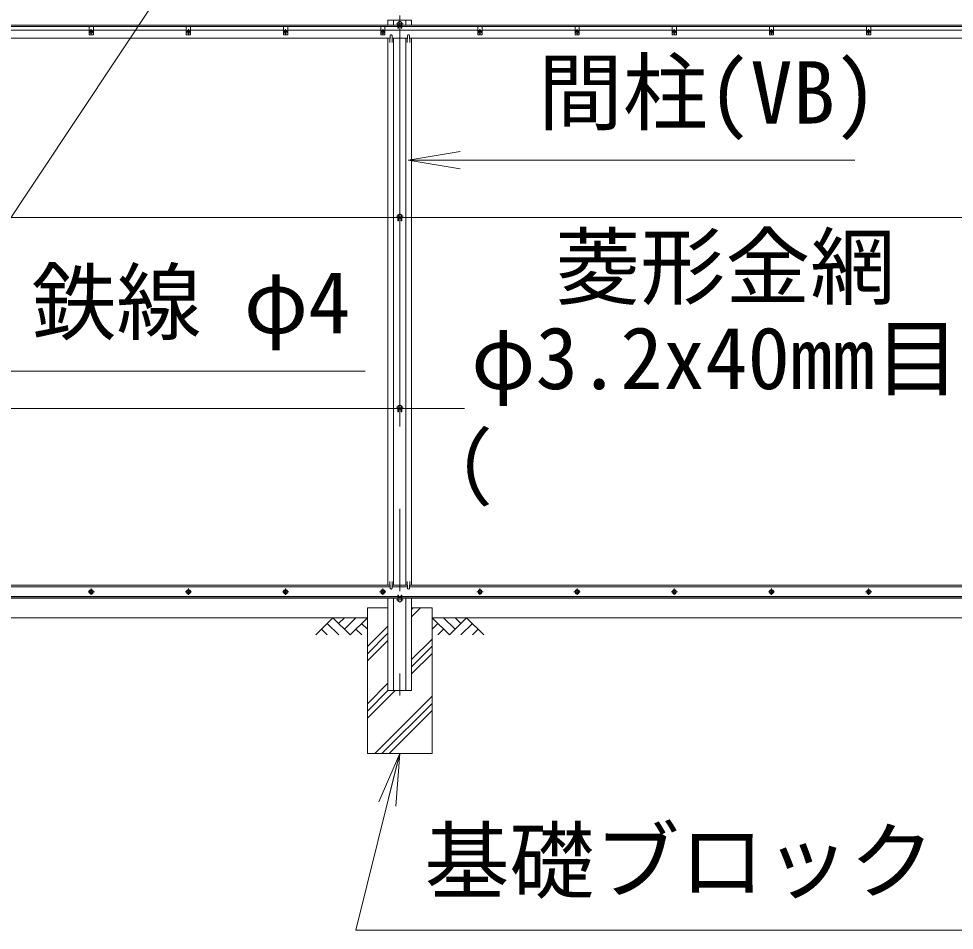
# Model space of a CAD drawing. Units: millimetres at full size; details may follow other scales. Extents: x -16800 to 16800, y -11880 to 11880.
# Drawn here: x -6847 to -3958, y -3308 to -492 of the extents above; entities that cross this region are included whole.
import ezdxf
from ezdxf.enums import TextEntityAlignment as Align

# ---------------------------------------------------------------- set-up
doc = ezdxf.new("R2010")
doc.units = ezdxf.units.MM
doc.header["$LTSCALE"] = 40
doc.linetypes.add('USER1', pattern=[50.8, 31.75, -6.35, 6.35, -6.35])
for name, color, linetype, lineweight in [('0-0_D-STR1', 1, 'Continuous', 18), ('0-1_D-BMK', 2, 'USER1', 13), ('0-2_D-STR3', 3, 'Continuous', 13), ('0-3_D-STR4', 7, 'Continuous', 18), ('0-4_D-BGD', 7, 'Continuous', 18), ('0-5_D-DCR-HCH', 7, 'Continuous', 13), ('0-7_0', 7, 'Continuous', 18), ('0-9_D-STR-TXT', 7, 'Continuous', 13)]:
    doc.layers.add(name, color=color, linetype=linetype, lineweight=lineweight)
doc.styles.add('ＭＳ ゴシック', font='')
doc.styles.get('ＭＳ ゴシック').set_extended_font_data('MS Gothic')

# ---------------------------------------------------------------- blocks, each defined once
blk = doc.blocks.new('_Open')
at = {"layer": '0-7_0'}
blk.add_line((-40, 6.67), (0, 0), dxfattribs=at)
blk.add_lwpolyline([(-40, -6.67), (0, 0), (-40, 0)], dxfattribs=at)

msp = doc.modelspace()

# ---------------------------------------------------------------- linework, layer by layer
at = {"layer": '0-0_D-STR1'}
for p, q in [((-13770.08, -512.48), (-870.08, -512.48)), ((-13770.08, -516.48), (-870.08, -516.48)), ((-5689.08, -512.48), (-5689.08, -497.48)), ((-5651.08, -512.48), (-5651.08, -497.48)), ((-5633.58, -512.48), (-5633.58, -497.48)), ((-5700.08, -544.1), (-5700.83, -565.6)), ((-5694.08, -544.1), (-5693.33, -565.6)), ((-5646.08, -544.1), (-5646.83, -565.6)), ((-5640.08, -544.1), (-5639.33, -565.6)), ((-9639.79, -552.48), (-5700.37, -552.48)), ((-5706.58, -2242.48), (-5706.58, -552.48)), ((-5693.79, -552.48), (-5646.37, -552.48)), ((-5689.08, -2242.48), (-5689.08, -552.48)), ((-5651.08, -2242.48), (-5651.08, -552.48)), ((-5639.79, -552.48), (-3700.37, -552.48)), ((-5633.58, -2242.48), (-5633.58, -552.48)), ((-9639.75, -2242.48), (-5700.42, -2242.48)), ((-5700.08, -2252.14), (-5700.83, -2230.64)), ((-5694.08, -2252.14), (-5693.33, -2230.64)), ((-5693.75, -2242.48), (-5646.42, -2242.48)), ((-5646.08, -2252.14), (-5646.83, -2230.64)), ((-5640.08, -2252.14), (-5639.33, -2230.64)), ((-5639.75, -2242.48), (-3700.42, -2242.48)), ((-13770.08, -2278.48), (-870.08, -2278.48)), ((-13770.08, -2282.48), (-870.08, -2282.48)), ((-5706.58, -2567.48), (-5706.58, -2282.48)), ((-5689.08, -2567.48), (-5689.08, -2282.48)), ((-5651.08, -2567.48), (-5651.08, -2282.48)), ((-5633.58, -2567.48), (-5633.58, -2282.48)), ((-5706.58, -2567.48), (-5633.58, -2567.48))]:
    msp.add_line(p, q, dxfattribs=at)
msp.add_lwpolyline([(-5706.58, -512.48), (-5706.58, -497.48), (-5633.58, -497.48)], dxfattribs=at)
for centre, start, end in [((-5697.08, -545.35), 22.61986, 157.38014), ((-5643.08, -545.35), 22.61986, 157.38014), ((-5697.08, -2250.89), 202.61986, 337.38014), ((-5643.08, -2250.89), 202.61986, 337.38014)]:
    msp.add_arc(centre, 3.25, start, end, dxfattribs=at)
at = {"layer": '0-1_D-BMK'}
for p, q in [((-5670.08, -482.48), (-5670.08, -2582.48)), ((-5660.08, -507.98), (-5680.08, -507.98)), ((-6630.02, -532.48), (-6615.14, -532.48)), ((-6622.58, -525.04), (-6622.58, -539.92)), ((-6330.02, -532.48), (-6315.14, -532.48)), ((-6322.58, -525.04), (-6322.58, -539.92)), ((-6030.02, -532.48), (-6015.14, -532.48)), ((-6022.58, -525.04), (-6022.58, -539.92)), ((-5730.02, -532.48), (-5715.14, -532.48)), ((-5722.58, -525.04), (-5722.58, -539.92)), ((-5430.02, -532.48), (-5415.14, -532.48)), ((-5422.58, -525.04), (-5422.58, -539.92)), ((-5130.02, -532.48), (-5115.14, -532.48)), ((-5122.58, -525.04), (-5122.58, -539.92)), ((-4830.02, -532.48), (-4815.14, -532.48)), ((-4822.58, -525.04), (-4822.58, -539.92)), ((-4530.02, -532.48), (-4515.14, -532.48)), ((-4522.58, -525.04), (-4522.58, -539.92)), ((-4230.02, -532.48), (-4215.14, -532.48)), ((-4222.58, -525.04), (-4222.58, -539.92)), ((-5660.08, -1102.48), (-5680.08, -1102.48)), ((-5660.08, -1692.48), (-5680.08, -1692.48)), ((-6622.58, -2252.81), (-6622.58, -2272.15)), ((-6322.58, -2252.81), (-6322.58, -2272.15)), ((-6022.58, -2252.81), (-6022.58, -2272.15)), ((-5722.58, -2252.81), (-5722.58, -2272.15)), ((-5422.58, -2252.81), (-5422.58, -2272.15)), ((-5122.58, -2252.81), (-5122.58, -2272.15)), ((-4822.58, -2252.81), (-4822.58, -2272.15)), ((-4522.58, -2252.81), (-4522.58, -2272.15)), ((-4222.58, -2252.81), (-4222.58, -2272.15)), ((-6612.91, -2262.48), (-6632.25, -2262.48)), ((-6312.91, -2262.48), (-6332.25, -2262.48)), ((-6012.91, -2262.48), (-6032.25, -2262.48)), ((-5712.91, -2262.48), (-5732.25, -2262.48)), ((-5412.91, -2262.48), (-5432.25, -2262.48)), ((-5112.91, -2262.48), (-5132.25, -2262.48)), ((-4812.91, -2262.48), (-4832.25, -2262.48)), ((-4512.91, -2262.48), (-4532.25, -2262.48)), ((-4212.91, -2262.48), (-4232.25, -2262.48)), ((-5660.08, -2286.98), (-5680.08, -2286.98))]:
    msp.add_line(p, q, dxfattribs=at)
at = {"layer": '0-2_D-STR3'}
for p, q in [((-7371.64, -1861.07), (-3749.63, 3593.74)), ((-6629.08, -516.48), (-6629.08, -542.48)), ((-6616.08, -516.48), (-6629.08, -516.48)), ((-6616.08, -516.48), (-6616.08, -542.48)), ((-6329.08, -516.48), (-6329.08, -542.48)), ((-6316.08, -516.48), (-6329.08, -516.48)), ((-6316.08, -516.48), (-6316.08, -542.48)), ((-6029.08, -516.48), (-6029.08, -542.48)), ((-6016.08, -516.48), (-6029.08, -516.48)), ((-6016.08, -516.48), (-6016.08, -542.48)), ((-5729.08, -516.48), (-5729.08, -542.48)), ((-5716.08, -516.48), (-5729.08, -516.48)), ((-5716.08, -516.48), (-5716.08, -542.48)), ((-5670.08, -500.47), (-5676.58, -504.23)), ((-5676.58, -504.23), (-5676.58, -511.73)), ((-5676.58, -511.73), (-5670.08, -515.48)), ((-5676.33, -511.88), (-5676.33, -521.98)), ((-5674.33, -513.03), (-5674.33, -521.98)), ((-5663.58, -504.23), (-5670.08, -500.47)), ((-5670.08, -515.48), (-5663.58, -511.73)), ((-5665.83, -513.03), (-5665.83, -521.98)), ((-5663.83, -511.88), (-5663.83, -521.98)), ((-5663.58, -511.73), (-5663.58, -504.23)), ((-5429.08, -516.48), (-5429.08, -542.48)), ((-5416.08, -516.48), (-5429.08, -516.48)), ((-5416.08, -516.48), (-5416.08, -542.48)), ((-5129.08, -516.48), (-5129.08, -542.48)), ((-5116.08, -516.48), (-5129.08, -516.48)), ((-5116.08, -516.48), (-5116.08, -542.48)), ((-4829.08, -516.48), (-4829.08, -542.48)), ((-4816.08, -516.48), (-4829.08, -516.48)), ((-4816.08, -516.48), (-4816.08, -542.48)), ((-4529.08, -516.48), (-4529.08, -542.48)), ((-4516.08, -516.48), (-4529.08, -516.48)), ((-4516.08, -516.48), (-4516.08, -542.48)), ((-4229.08, -516.48), (-4229.08, -542.48)), ((-4216.08, -516.48), (-4229.08, -516.48)), ((-4216.08, -516.48), (-4216.08, -542.48)), ((-6916.08, -527.48), (-6629.08, -527.48)), ((-6616.08, -542.48), (-6629.08, -542.48)), ((-6616.08, -527.48), (-6329.08, -527.48)), ((-6316.08, -542.48), (-6329.08, -542.48)), ((-6316.08, -527.48), (-6029.08, -527.48)), ((-6016.08, -542.48), (-6029.08, -542.48)), ((-6016.08, -527.48), (-5729.08, -527.48)), ((-5716.08, -542.48), (-5729.08, -542.48)), ((-5716.08, -527.48), (-5429.08, -527.48)), ((-5676.33, -521.98), (-5674.33, -521.98)), ((-5665.83, -521.98), (-5663.83, -521.98)), ((-5416.08, -542.48), (-5429.08, -542.48)), ((-5416.08, -527.48), (-5129.08, -527.48)), ((-5116.08, -542.48), (-5129.08, -542.48)), ((-5116.08, -527.48), (-4829.08, -527.48)), ((-4816.08, -542.48), (-4829.08, -542.48)), ((-4816.08, -527.48), (-4529.08, -527.48)), ((-4516.08, -542.48), (-4529.08, -542.48)), ((-4516.08, -527.48), (-4229.08, -527.48)), ((-4216.08, -542.48), (-4229.08, -542.48)), ((-4216.08, -527.48), (-3929.08, -527.48)), ((-873.22, -1106.48), (-13652.88, -1106.48)), ((-5676.33, -1106.38), (-5676.33, -1116.48)), ((-5676.33, -1116.48), (-5674.33, -1116.48)), ((-5674.33, -1107.53), (-5674.33, -1116.48)), ((-5665.83, -1107.53), (-5665.83, -1116.48)), ((-5665.83, -1116.48), (-5663.83, -1116.48)), ((-5663.83, -1106.38), (-5663.83, -1116.48)), ((-5470.08, -1696.48), (-13652.88, -1696.48)), ((-5670.08, -1684.97), (-5676.58, -1688.73)), ((-5676.58, -1688.73), (-5676.58, -1696.23)), ((-5676.58, -1696.23), (-5670.08, -1699.98)), ((-5676.33, -1696.38), (-5676.33, -1706.48)), ((-5674.33, -1697.53), (-5674.33, -1706.48)), ((-5663.58, -1688.73), (-5670.08, -1684.97)), ((-5670.08, -1699.98), (-5663.58, -1696.23)), ((-5665.83, -1697.53), (-5665.83, -1706.48)), ((-5663.83, -1696.38), (-5663.83, -1706.48)), ((-5663.58, -1696.23), (-5663.58, -1688.73)), ((-5676.33, -1706.48), (-5674.33, -1706.48)), ((-5665.83, -1706.48), (-5663.83, -1706.48)), ((-9639.92, -2247.48), (-5700.25, -2247.48)), ((-5693.92, -2247.48), (-5646.25, -2247.48)), ((-5639.92, -2247.48), (-3700.25, -2247.48)), ((-13770.08, -2277.48), (-870.08, -2277.48)), ((-5670.08, -2279.47), (-5676.58, -2283.23)), ((-5676.33, -2283.08), (-5676.33, -2272.98)), ((-5676.33, -2272.98), (-5674.33, -2272.98)), ((-5674.33, -2281.93), (-5674.33, -2272.98)), ((-5663.58, -2283.23), (-5670.08, -2279.47)), ((-5665.83, -2281.93), (-5665.83, -2272.98)), ((-5665.83, -2272.98), (-5663.83, -2272.98)), ((-5663.83, -2283.08), (-5663.83, -2272.98)), ((-5676.58, -2283.23), (-5676.58, -2290.73)), ((-5676.58, -2290.73), (-5670.08, -2294.48)), ((-5670.08, -2294.48), (-5663.58, -2290.73)), ((-5663.58, -2290.73), (-5663.58, -2283.23))]:
    msp.add_line(p, q, dxfattribs=at)
for points in [[(-6622.58, -526.73), (-6627.56, -529.6), (-6627.56, -535.35), (-6622.58, -538.23), (-6617.6, -535.35), (-6617.6, -529.6)], [(-6322.58, -526.73), (-6327.56, -529.6), (-6327.56, -535.35), (-6322.58, -538.23), (-6317.6, -535.35), (-6317.6, -529.6)], [(-6022.58, -526.73), (-6027.56, -529.6), (-6027.56, -535.35), (-6022.58, -538.23), (-6017.6, -535.35), (-6017.6, -529.6)], [(-5722.58, -526.73), (-5727.56, -529.6), (-5727.56, -535.35), (-5722.58, -538.23), (-5717.6, -535.35), (-5717.6, -529.6)], [(-5422.58, -526.73), (-5427.56, -529.6), (-5427.56, -535.35), (-5422.58, -538.23), (-5417.6, -535.35), (-5417.6, -529.6)], [(-5122.58, -526.73), (-5127.56, -529.6), (-5127.56, -535.35), (-5122.58, -538.23), (-5117.6, -535.35), (-5117.6, -529.6)], [(-4822.58, -526.73), (-4827.56, -529.6), (-4827.56, -535.35), (-4822.58, -538.23), (-4817.6, -535.35), (-4817.6, -529.6)], [(-4522.58, -526.73), (-4527.56, -529.6), (-4527.56, -535.35), (-4522.58, -538.23), (-4517.6, -535.35), (-4517.6, -529.6)], [(-4222.58, -526.73), (-4227.56, -529.6), (-4227.56, -535.35), (-4222.58, -538.23), (-4217.6, -535.35), (-4217.6, -529.6)], [(-5663.58, -1098.73), (-5670.08, -1094.97), (-5676.58, -1098.73), (-5676.58, -1106.23), (-5670.08, -1109.98), (-5663.58, -1106.23)], [(-6622.58, -2256.73), (-6627.56, -2259.6), (-6627.56, -2265.35), (-6622.58, -2268.23), (-6617.6, -2265.35), (-6617.6, -2259.6)], [(-6322.58, -2256.73), (-6327.56, -2259.6), (-6327.56, -2265.35), (-6322.58, -2268.23), (-6317.6, -2265.35), (-6317.6, -2259.6)], [(-6022.58, -2256.73), (-6027.56, -2259.6), (-6027.56, -2265.35), (-6022.58, -2268.23), (-6017.6, -2265.35), (-6017.6, -2259.6)], [(-5722.58, -2256.73), (-5727.56, -2259.6), (-5727.56, -2265.35), (-5722.58, -2268.23), (-5717.6, -2265.35), (-5717.6, -2259.6)], [(-5422.58, -2256.73), (-5427.56, -2259.6), (-5427.56, -2265.35), (-5422.58, -2268.23), (-5417.6, -2265.35), (-5417.6, -2259.6)], [(-5122.58, -2256.73), (-5127.56, -2259.6), (-5127.56, -2265.35), (-5122.58, -2268.23), (-5117.6, -2265.35), (-5117.6, -2259.6)], [(-4822.58, -2256.73), (-4827.56, -2259.6), (-4827.56, -2265.35), (-4822.58, -2268.23), (-4817.6, -2265.35), (-4817.6, -2259.6)], [(-4522.58, -2256.73), (-4527.56, -2259.6), (-4527.56, -2265.35), (-4522.58, -2268.23), (-4517.6, -2265.35), (-4517.6, -2259.6)], [(-4222.58, -2256.73), (-4227.56, -2259.6), (-4227.56, -2265.35), (-4222.58, -2268.23), (-4217.6, -2265.35), (-4217.6, -2259.6)]]:
    msp.add_lwpolyline(points, close=True, dxfattribs=at)
for centre, radius in [((-5670.08, -507.98), 6.25), ((-6622.58, -532.48), 4.98), ((-6322.58, -532.48), 4.98), ((-6022.58, -532.48), 4.98), ((-5722.58, -532.48), 4.98), ((-5422.58, -532.48), 4.98), ((-5122.58, -532.48), 4.98), ((-4822.58, -532.48), 4.98), ((-4522.58, -532.48), 4.98), ((-4222.58, -532.48), 4.98), ((-5670.08, -1102.48), 6.25), ((-5670.08, -1692.48), 6.25), ((-6622.58, -2262.48), 6.5), ((-6622.58, -2262.48), 4.98), ((-6322.58, -2262.48), 6.5), ((-6322.58, -2262.48), 4.98), ((-6022.58, -2262.48), 6.5), ((-6022.58, -2262.48), 4.98), ((-5722.58, -2262.48), 6.5), ((-5722.58, -2262.48), 4.98), ((-5670.08, -2286.98), 6.25), ((-5422.58, -2262.48), 6.5), ((-5422.58, -2262.48), 4.98), ((-5122.58, -2262.48), 6.5), ((-5122.58, -2262.48), 4.98), ((-4822.58, -2262.48), 6.5), ((-4822.58, -2262.48), 4.98), ((-4522.58, -2262.48), 6.5), ((-4522.58, -2262.48), 4.98), ((-4222.58, -2262.48), 6.5), ((-4222.58, -2262.48), 4.98)]:
    msp.add_circle(centre, radius, dxfattribs=at)
at = {"layer": '0-3_D-STR4'}
for p, q in [((-5770.08, -2312.48), (-5770.08, -2762.48)), ((-5706.58, -2312.48), (-5770.08, -2312.48)), ((-5570.08, -2312.48), (-5633.58, -2312.48)), ((-5570.08, -2312.48), (-5570.08, -2762.48)), ((-5570.08, -2762.48), (-5770.08, -2762.48))]:
    msp.add_line(p, q, dxfattribs=at)
at = {"layer": '0-4_D-BGD'}
for p, q in [((-5770.08, -2342.48), (-7420.08, -2342.48)), ((-5570.08, -2342.48), (-3770.08, -2342.48))]:
    msp.add_line(p, q, dxfattribs=at)
at = {"layer": '0-5_D-DCR-HCH'}
for p, q in [((-5633.58, -2339.54), (-5606.52, -2312.48)), ((-5633.58, -2317.44), (-5628.62, -2312.48)), ((-5876.51, -2342.48), (-5929.72, -2395.69)), ((-5894.24, -2360.22), (-5858.61, -2395.69)), ((-5876.51, -2342.48), (-5823.29, -2395.69)), ((-5858.77, -2360.22), (-5841.03, -2342.48)), ((-5841.03, -2377.95), (-5805.56, -2342.48)), ((-5823.29, -2395.69), (-5770.08, -2342.48)), ((-5787.82, -2360.22), (-5770.08, -2377.87)), ((-5770.08, -2431.85), (-5706.58, -2368.35)), ((-5516.87, -2395.69), (-5570.08, -2342.48)), ((-5552.35, -2360.22), (-5570.08, -2377.87)), ((-5499.13, -2377.95), (-5534.61, -2342.48)), ((-5463.66, -2342.48), (-5516.87, -2395.69)), ((-5481.3, -2360.31), (-5499.13, -2342.48)), ((-5445.92, -2360.22), (-5481.56, -2395.69)), ((-5463.66, -2342.48), (-5410.45, -2395.69)), ((-5911.98, -2377.95), (-5894.16, -2395.69)), ((-5805.56, -2377.95), (-5787.74, -2395.69)), ((-5770.08, -2453.94), (-5706.58, -2390.44)), ((-5534.61, -2377.95), (-5552.43, -2395.69)), ((-5428.18, -2377.95), (-5446, -2395.69)), ((-5770.08, -2476.04), (-5706.58, -2412.54)), ((-5633.58, -2472.12), (-5570.08, -2408.62)), ((-5633.58, -2494.22), (-5570.08, -2430.72)), ((-5633.58, -2516.32), (-5570.08, -2452.82)), ((-5770.08, -2608.62), (-5706.58, -2545.12)), ((-5770.08, -2630.72), (-5706.58, -2567.22)), ((-5770.08, -2652.82), (-5684.74, -2567.48)), ((-5747.16, -2762.48), (-5570.08, -2585.4)), ((-5725.06, -2762.48), (-5570.08, -2607.5)), ((-5702.97, -2762.48), (-5570.08, -2629.59)), ((-5570.39, -2762.48), (-5570.08, -2762.18))]:
    msp.add_line(p, q, dxfattribs=at)
at = {"layer": '0-9_D-STR-TXT'}
msp.add_line((-4265.13, -929.33), (-5641.88, -929.33), dxfattribs=at)
for points in [[(-5777, -1581.53), (-7022.32, -1581.53), (-7215.26, -1108.33)], [(-2485.04, -3308.03), (-5805.49, -3308.03), (-5670.56, -2764.42)]]:
    msp.add_lwpolyline(points, dxfattribs=at)

# ---------------------------------------------------------------- block references
at = {"layer": '0-9_D-STR-TXT', "xscale": 4, "yscale": 4}
for p, rotation in [((-5643.88, -929.33), 180), ((-5670.08, -2762.48), 76.06119)]:
    msp.add_blockref('_Open', p, dxfattribs=dict(at, rotation=rotation))

# ---------------------------------------------------------------- texts
at = {"layer": '0-9_D-STR-TXT', "style": 'ＭＳ ゴシック'}
for s, p in [('間柱(VB)', (-5243.81, -873.91)), ('菱形金網', (-5189.88, -1412.5)), ('鉄線 φ4', (-6807.46, -1522.05)), ('φ3.2x40mm目', (-5449.78, -1694.25)), ('（\u3000\u3000   \u3000\u3000）', (-5644.7, -2032.14)), ('基礎ブロック 200x200x450', (-5593.67, -3247.54))]:
    msp.add_text(s, height=192.4, dxfattribs=at).set_placement(p, align=Align.BOTTOM_LEFT)

doc.saveas('drawing.dxf')
